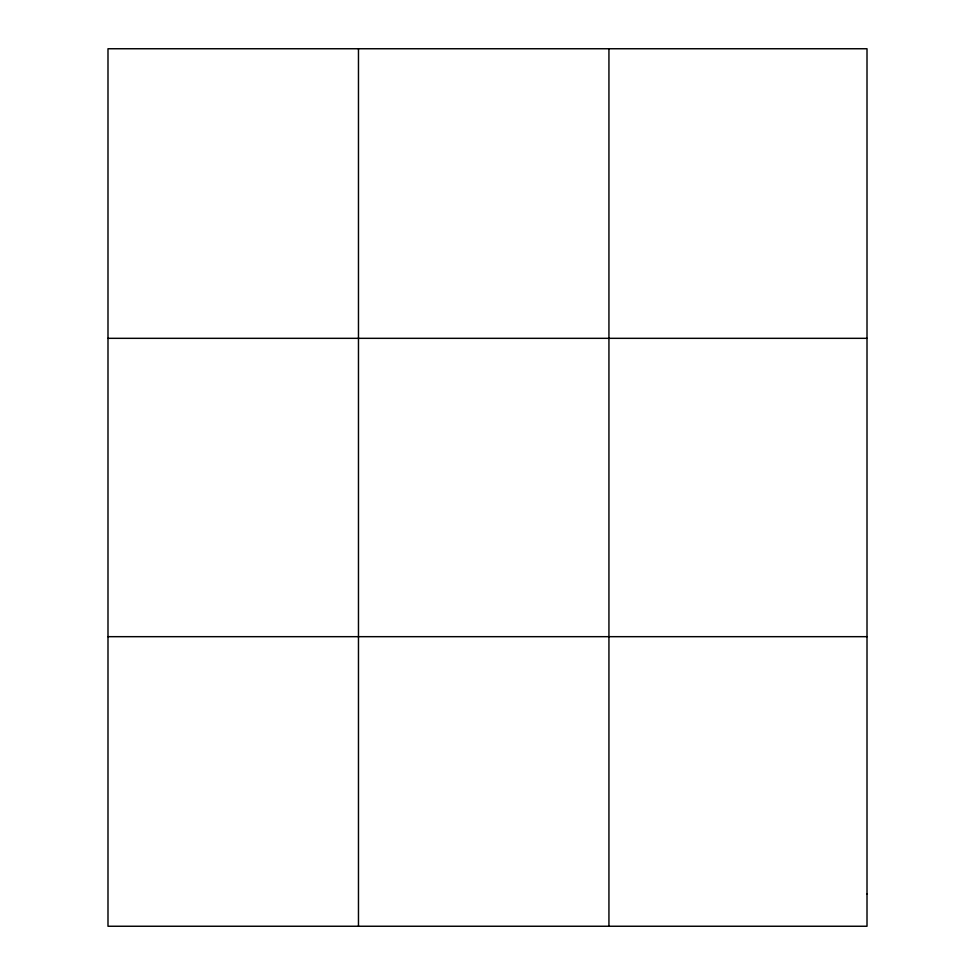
<?xml version="1.0" encoding="UTF-8"?>
<svg xmlns="http://www.w3.org/2000/svg" width="975" height="975" viewBox="0 0 975 975"><rect width="100%" height="100%" fill="white"/><g stroke="black" fill="none" stroke-linecap="round" stroke-linejoin="round"><path stroke-width="1.46" d="M358.471 48.75L358.471 926.25M608.936 48.75L608.936 926.25M107.993 338.325L867.007 338.325M107.993 636.675L867.007 636.675M867.007 894.075L867.007 926.25L107.993 926.25L107.993 48.75L867.007 48.75L867.007 894.075"/></g></svg>
